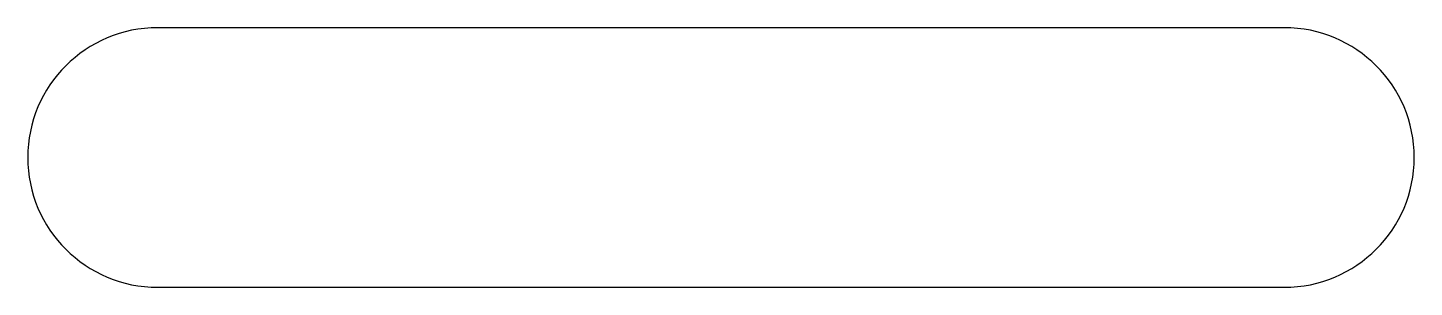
# Model space of a CAD drawing. Header units: millimetres. Extents: x -80 to 80, y -15 to 15.
import ezdxf

# ---------------------------------------------------------------- set-up
doc = ezdxf.new("R2010")
doc.units = ezdxf.units.MM

msp = doc.modelspace()

# ---------------------------------------------------------------- linework, layer by layer
for p, q in [((65, 15), (-65, 15)), ((-65, -15), (65, -15))]:
    msp.add_line(p, q)
for centre, start, end in [((-65, 0), 90, 270), ((65, 0), -90, 90)]:
    msp.add_arc(centre, 15, start, end)

doc.saveas('drawing.dxf')
